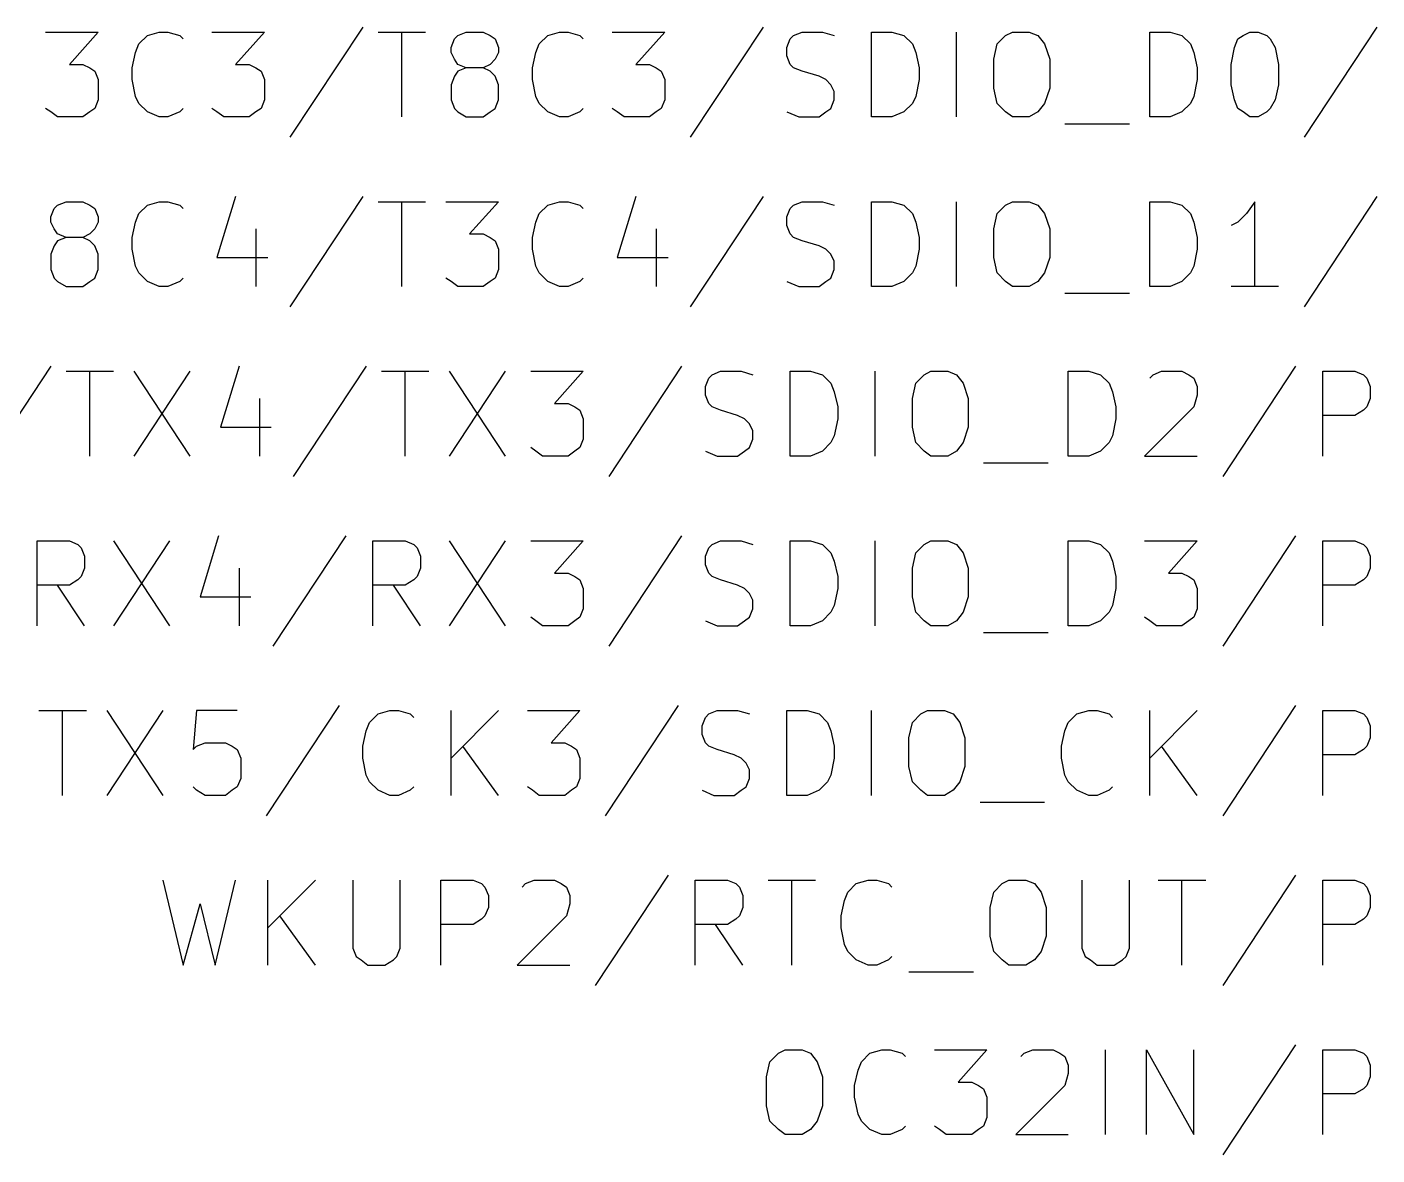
# Model space of a CAD drawing. Extents: x 12 to 829, y -582 to -12.
# Drawn here: x 334.31 to 354.53, y -117.73 to -100.84 of the extents above; entities that cross this region are included whole.
import ezdxf

# ---------------------------------------------------------------- set-up
doc = ezdxf.new("R2010")
doc.units = 0
doc.header["$MEASUREMENT"] = 0
doc.layers.add('BLACK', color=7, linetype='CONTINUOUS')

msp = doc.modelspace()

# ---------------------------------------------------------------- linework, layer by layer
at = {"layer": 'Black'}
for p, q in [((339.344, -100.838), (338.252, -102.489)), ((345.338, -100.838), (344.246, -102.489)), ((354.533, -100.838), (353.441, -102.489)), ((334.594, -100.914), (335.382, -100.914)), ((335.382, -100.914), (334.95, -101.397)), ((335.94, -101.219), (335.991, -101.092)), ((335.991, -101.092), (336.118, -100.965)), ((336.118, -100.965), (336.296, -100.914)), ((336.296, -100.914), (336.423, -100.914)), ((336.423, -100.914), (336.601, -100.965)), ((336.601, -100.965), (336.652, -101.016)), ((337.083, -100.914), (337.871, -100.914)), ((337.871, -100.914), (337.439, -101.397)), ((339.573, -100.914), (340.284, -100.914)), ((339.928, -102.184), (339.928, -100.914)), ((340.665, -101.143), (340.716, -101.016)), ((340.716, -101.016), (340.766, -100.965)), ((340.766, -100.965), (340.893, -100.914)), ((340.893, -100.914), (341.147, -100.914)), ((341.147, -100.914), (341.249, -100.965)), ((341.249, -100.965), (341.325, -101.016)), ((341.325, -101.016), (341.376, -101.143)), ((341.935, -101.219), (341.986, -101.092)), ((341.986, -101.092), (342.113, -100.965)), ((342.113, -100.965), (342.29, -100.914)), ((342.29, -100.914), (342.417, -100.914)), ((342.417, -100.914), (342.595, -100.965)), ((342.595, -100.965), (342.646, -101.016)), ((343.078, -100.914), (343.865, -100.914)), ((343.865, -100.914), (343.433, -101.397)), ((345.694, -101.143), (345.745, -101.016)), ((345.745, -101.016), (345.796, -100.965)), ((345.796, -100.965), (345.923, -100.914)), ((345.923, -100.914), (346.227, -100.914)), ((346.227, -100.914), (346.405, -100.965)), ((346.964, -102.184), (346.964, -100.914)), ((346.964, -100.914), (347.269, -100.914)), ((347.269, -100.914), (347.447, -100.965)), ((347.447, -100.965), (347.574, -101.092)), ((347.574, -101.092), (347.624, -101.219)), ((348.234, -102.184), (348.234, -100.914)), ((348.793, -101.321), (348.844, -101.092)), ((348.844, -101.092), (348.971, -100.965)), ((348.971, -100.965), (349.072, -100.914)), ((349.072, -100.914), (349.326, -100.914)), ((349.326, -100.914), (349.453, -100.965)), ((349.453, -100.965), (349.555, -101.092)), ((349.555, -101.092), (349.631, -101.321)), ((351.13, -102.184), (351.13, -100.914)), ((351.13, -100.914), (351.434, -100.914)), ((351.434, -100.914), (351.612, -100.965)), ((351.612, -100.965), (351.739, -101.092)), ((351.739, -101.092), (351.79, -101.219)), ((352.4, -101.143), (352.45, -101.016)), ((352.45, -101.016), (352.527, -100.965)), ((352.527, -100.965), (352.628, -100.914)), ((352.628, -100.914), (352.755, -100.914)), ((352.755, -100.914), (352.882, -100.965)), ((352.882, -100.965), (352.933, -101.016)), ((352.933, -101.016), (353.009, -101.143)), ((335.89, -101.448), (335.94, -101.219)), ((340.665, -101.219), (340.665, -101.143)), ((340.716, -101.321), (340.665, -101.219)), ((341.376, -101.219), (341.325, -101.321)), ((341.376, -101.143), (341.376, -101.219)), ((341.884, -101.448), (341.935, -101.219)), ((345.694, -101.27), (345.694, -101.143)), ((345.745, -101.397), (345.694, -101.27)), ((347.624, -101.219), (347.675, -101.448)), ((351.79, -101.219), (351.841, -101.448)), ((352.349, -101.397), (352.4, -101.143)), ((353.009, -101.143), (353.06, -101.397)), ((334.95, -101.397), (335.153, -101.397)), ((335.153, -101.397), (335.255, -101.448)), ((335.255, -101.448), (335.331, -101.498)), ((335.89, -101.625), (335.89, -101.448)), ((337.439, -101.397), (337.642, -101.397)), ((337.642, -101.397), (337.744, -101.448)), ((337.744, -101.448), (337.82, -101.498)), ((340.766, -101.397), (340.716, -101.321)), ((340.893, -101.448), (340.766, -101.397)), ((340.893, -101.448), (340.766, -101.498)), ((341.147, -101.448), (340.893, -101.448)), ((341.249, -101.397), (341.147, -101.448)), ((341.249, -101.498), (341.147, -101.448)), ((341.325, -101.321), (341.249, -101.397)), ((341.884, -101.625), (341.884, -101.448)), ((343.433, -101.397), (343.637, -101.397)), ((343.637, -101.397), (343.738, -101.448)), ((343.738, -101.448), (343.814, -101.498)), ((345.796, -101.448), (345.745, -101.397)), ((345.923, -101.498), (345.796, -101.448)), ((347.675, -101.448), (347.675, -101.625)), ((348.793, -101.752), (348.793, -101.321)), ((349.631, -101.321), (349.631, -101.752)), ((351.841, -101.448), (351.841, -101.625)), ((352.349, -101.702), (352.349, -101.397)), ((353.06, -101.397), (353.06, -101.702)), ((335.331, -101.498), (335.382, -101.625)), ((335.382, -101.625), (335.382, -101.93)), ((335.94, -101.879), (335.89, -101.625)), ((337.82, -101.498), (337.871, -101.625)), ((337.871, -101.625), (337.871, -101.93)), ((340.716, -101.575), (340.665, -101.702)), ((340.766, -101.498), (340.716, -101.575)), ((341.325, -101.575), (341.249, -101.498)), ((341.376, -101.702), (341.325, -101.575)), ((341.935, -101.879), (341.884, -101.625)), ((343.814, -101.498), (343.865, -101.625)), ((343.865, -101.625), (343.865, -101.93)), ((346.177, -101.575), (345.923, -101.498)), ((346.278, -101.625), (346.177, -101.575)), ((346.354, -101.702), (346.278, -101.625)), ((347.675, -101.625), (347.624, -101.879)), ((351.841, -101.625), (351.79, -101.879)), ((335.991, -101.981), (335.94, -101.879)), ((340.665, -101.702), (340.665, -101.93)), ((341.376, -101.93), (341.376, -101.702)), ((341.986, -101.981), (341.935, -101.879)), ((346.405, -101.803), (346.354, -101.702)), ((346.405, -101.93), (346.405, -101.803)), ((347.624, -101.879), (347.574, -101.981)), ((348.844, -101.981), (348.793, -101.752)), ((349.631, -101.752), (349.555, -101.981)), ((351.79, -101.879), (351.739, -101.981)), ((352.4, -101.93), (352.349, -101.702)), ((353.06, -101.702), (353.009, -101.93)), ((334.67, -102.108), (334.594, -102.057)), ((335.331, -102.057), (335.255, -102.108)), ((335.382, -101.93), (335.331, -102.057)), ((336.118, -102.108), (335.991, -101.981)), ((336.652, -102.057), (336.601, -102.108)), ((337.16, -102.108), (337.083, -102.057)), ((337.82, -102.057), (337.744, -102.108)), ((337.871, -101.93), (337.82, -102.057)), ((340.665, -101.93), (340.716, -102.057)), ((340.716, -102.057), (340.766, -102.108)), ((341.249, -102.108), (341.325, -102.057)), ((341.325, -102.057), (341.376, -101.93)), ((342.113, -102.108), (341.986, -101.981)), ((342.646, -102.057), (342.595, -102.108)), ((343.154, -102.108), (343.078, -102.057)), ((343.814, -102.057), (343.738, -102.108)), ((343.865, -101.93), (343.814, -102.057)), ((346.278, -102.108), (346.354, -102.057)), ((346.354, -102.057), (346.405, -101.93)), ((347.574, -101.981), (347.447, -102.108)), ((348.971, -102.108), (348.844, -101.981)), ((349.555, -101.981), (349.453, -102.108)), ((351.739, -101.981), (351.612, -102.108)), ((352.45, -102.057), (352.4, -101.93)), ((352.527, -102.108), (352.45, -102.057)), ((352.933, -102.057), (352.882, -102.108)), ((353.009, -101.93), (352.933, -102.057)), ((334.772, -102.184), (334.67, -102.108)), ((335.153, -102.184), (334.772, -102.184)), ((335.255, -102.108), (335.153, -102.184)), ((336.296, -102.184), (336.118, -102.108)), ((336.423, -102.184), (336.296, -102.184)), ((336.601, -102.108), (336.423, -102.184)), ((337.261, -102.184), (337.16, -102.108)), ((337.642, -102.184), (337.261, -102.184)), ((337.744, -102.108), (337.642, -102.184)), ((340.766, -102.108), (340.893, -102.184)), ((340.893, -102.184), (341.147, -102.184)), ((341.147, -102.184), (341.249, -102.108)), ((342.29, -102.184), (342.113, -102.108)), ((342.417, -102.184), (342.29, -102.184)), ((342.595, -102.108), (342.417, -102.184)), ((343.256, -102.184), (343.154, -102.108)), ((343.637, -102.184), (343.256, -102.184)), ((343.738, -102.108), (343.637, -102.184)), ((345.694, -102.108), (345.872, -102.184)), ((345.872, -102.184), (346.177, -102.184)), ((346.177, -102.184), (346.278, -102.108)), ((347.269, -102.184), (346.964, -102.184)), ((347.447, -102.108), (347.269, -102.184)), ((349.072, -102.184), (348.971, -102.108)), ((349.326, -102.184), (349.072, -102.184)), ((349.453, -102.108), (349.326, -102.184)), ((349.86, -102.286), (350.825, -102.286)), ((351.434, -102.184), (351.13, -102.184)), ((351.612, -102.108), (351.434, -102.184)), ((352.628, -102.184), (352.527, -102.108)), ((352.755, -102.184), (352.628, -102.184)), ((352.882, -102.108), (352.755, -102.184)), ((334.721, -103.556), (334.772, -103.505)), ((334.772, -103.505), (334.899, -103.454)), ((334.899, -103.454), (335.153, -103.454)), ((335.153, -103.454), (335.255, -103.505)), ((335.255, -103.505), (335.331, -103.556)), ((335.991, -103.632), (336.118, -103.505)), ((336.118, -103.505), (336.296, -103.454)), ((336.296, -103.454), (336.423, -103.454)), ((336.423, -103.454), (336.601, -103.505)), ((336.601, -103.505), (336.652, -103.556)), ((337.439, -103.378), (337.16, -104.292)), ((339.344, -103.378), (338.252, -105.029)), ((339.573, -103.454), (340.284, -103.454)), ((339.928, -104.724), (339.928, -103.454)), ((340.589, -103.454), (341.376, -103.454)), ((341.376, -103.454), (340.944, -103.937)), ((341.986, -103.632), (342.113, -103.505)), ((342.113, -103.505), (342.29, -103.454)), ((342.29, -103.454), (342.417, -103.454)), ((342.417, -103.454), (342.595, -103.505)), ((342.595, -103.505), (342.646, -103.556)), ((343.433, -103.378), (343.154, -104.292)), ((345.338, -103.378), (344.246, -105.029)), ((345.745, -103.556), (345.796, -103.505)), ((345.796, -103.505), (345.923, -103.454)), ((345.923, -103.454), (346.227, -103.454)), ((346.227, -103.454), (346.405, -103.505)), ((346.964, -104.724), (346.964, -103.454)), ((346.964, -103.454), (347.269, -103.454)), ((347.269, -103.454), (347.447, -103.505)), ((347.447, -103.505), (347.574, -103.632)), ((348.234, -104.724), (348.234, -103.454)), ((348.844, -103.632), (348.971, -103.505)), ((348.971, -103.505), (349.072, -103.454)), ((349.072, -103.454), (349.326, -103.454)), ((349.326, -103.454), (349.453, -103.505)), ((349.453, -103.505), (349.555, -103.632)), ((351.13, -104.724), (351.13, -103.454)), ((351.13, -103.454), (351.434, -103.454)), ((351.434, -103.454), (351.612, -103.505)), ((351.612, -103.505), (351.739, -103.632)), ((352.704, -103.454), (352.577, -103.632)), ((352.704, -104.724), (352.704, -103.454)), ((354.533, -103.378), (353.441, -105.029)), ((334.67, -103.683), (334.721, -103.556)), ((334.67, -103.759), (334.67, -103.683)), ((335.331, -103.556), (335.382, -103.683)), ((335.382, -103.683), (335.382, -103.759)), ((335.94, -103.759), (335.991, -103.632)), ((341.935, -103.759), (341.986, -103.632)), ((345.694, -103.683), (345.745, -103.556)), ((345.694, -103.81), (345.694, -103.683)), ((347.574, -103.632), (347.624, -103.759)), ((348.793, -103.861), (348.844, -103.632)), ((349.555, -103.632), (349.631, -103.861)), ((351.739, -103.632), (351.79, -103.759)), ((352.577, -103.632), (352.45, -103.759)), ((334.721, -103.861), (334.67, -103.759)), ((334.772, -103.937), (334.721, -103.861)), ((335.331, -103.861), (335.255, -103.937)), ((335.382, -103.759), (335.331, -103.861)), ((335.89, -103.988), (335.94, -103.759)), ((337.744, -103.861), (337.744, -104.724)), ((341.884, -103.988), (341.935, -103.759)), ((343.738, -103.861), (343.738, -104.724)), ((345.745, -103.937), (345.694, -103.81)), ((347.624, -103.759), (347.675, -103.988)), ((348.793, -104.292), (348.793, -103.861)), ((349.631, -103.861), (349.631, -104.292)), ((351.79, -103.759), (351.841, -103.988)), ((352.45, -103.759), (352.349, -103.81)), ((334.721, -104.115), (334.67, -104.242)), ((334.772, -104.038), (334.721, -104.115)), ((334.899, -103.988), (334.772, -103.937)), ((334.899, -103.988), (334.772, -104.038)), ((335.153, -103.988), (334.899, -103.988)), ((335.255, -103.937), (335.153, -103.988)), ((335.255, -104.038), (335.153, -103.988)), ((335.331, -104.115), (335.255, -104.038)), ((335.382, -104.242), (335.331, -104.115)), ((335.89, -104.165), (335.89, -103.988)), ((340.944, -103.937), (341.147, -103.937)), ((341.147, -103.937), (341.249, -103.988)), ((341.249, -103.988), (341.325, -104.038)), ((341.325, -104.038), (341.376, -104.165)), ((341.884, -104.165), (341.884, -103.988)), ((345.796, -103.988), (345.745, -103.937)), ((345.923, -104.038), (345.796, -103.988)), ((346.177, -104.115), (345.923, -104.038)), ((346.278, -104.165), (346.177, -104.115)), ((347.675, -103.988), (347.675, -104.165)), ((351.841, -103.988), (351.841, -104.165)), ((334.67, -104.242), (334.67, -104.47)), ((335.382, -104.47), (335.382, -104.242)), ((335.94, -104.419), (335.89, -104.165)), ((337.16, -104.292), (337.922, -104.292)), ((341.376, -104.165), (341.376, -104.47)), ((341.935, -104.419), (341.884, -104.165)), ((343.154, -104.292), (343.916, -104.292)), ((346.354, -104.242), (346.278, -104.165)), ((346.405, -104.343), (346.354, -104.242)), ((347.675, -104.165), (347.624, -104.419)), ((348.844, -104.521), (348.793, -104.292)), ((349.631, -104.292), (349.555, -104.521)), ((351.841, -104.165), (351.79, -104.419)), ((334.67, -104.47), (334.721, -104.597)), ((335.331, -104.597), (335.382, -104.47)), ((335.991, -104.521), (335.94, -104.419)), ((336.118, -104.648), (335.991, -104.521)), ((341.376, -104.47), (341.325, -104.597)), ((341.986, -104.521), (341.935, -104.419)), ((342.113, -104.648), (341.986, -104.521)), ((346.354, -104.597), (346.405, -104.47)), ((346.405, -104.47), (346.405, -104.343)), ((347.574, -104.521), (347.447, -104.648)), ((347.624, -104.419), (347.574, -104.521)), ((348.971, -104.648), (348.844, -104.521)), ((349.555, -104.521), (349.453, -104.648)), ((351.739, -104.521), (351.612, -104.648)), ((351.79, -104.419), (351.739, -104.521)), ((334.721, -104.597), (334.772, -104.648)), ((334.772, -104.648), (334.899, -104.724)), ((334.899, -104.724), (335.153, -104.724)), ((335.153, -104.724), (335.255, -104.648)), ((335.255, -104.648), (335.331, -104.597)), ((336.296, -104.724), (336.118, -104.648)), ((336.423, -104.724), (336.296, -104.724)), ((336.601, -104.648), (336.423, -104.724)), ((336.652, -104.597), (336.601, -104.648)), ((340.665, -104.648), (340.589, -104.597)), ((340.766, -104.724), (340.665, -104.648)), ((341.147, -104.724), (340.766, -104.724)), ((341.249, -104.648), (341.147, -104.724)), ((341.325, -104.597), (341.249, -104.648)), ((342.29, -104.724), (342.113, -104.648)), ((342.417, -104.724), (342.29, -104.724)), ((342.595, -104.648), (342.417, -104.724)), ((342.646, -104.597), (342.595, -104.648)), ((345.694, -104.648), (345.872, -104.724)), ((345.872, -104.724), (346.177, -104.724)), ((346.177, -104.724), (346.278, -104.648)), ((346.278, -104.648), (346.354, -104.597)), ((347.269, -104.724), (346.964, -104.724)), ((347.447, -104.648), (347.269, -104.724)), ((349.072, -104.724), (348.971, -104.648)), ((349.326, -104.724), (349.072, -104.724)), ((349.453, -104.648), (349.326, -104.724)), ((351.434, -104.724), (351.13, -104.724)), ((351.612, -104.648), (351.434, -104.724)), ((353.06, -104.724), (352.349, -104.724)), ((349.86, -104.826), (350.825, -104.826)), ((334.67, -105.918), (333.578, -107.569)), ((337.49, -105.918), (337.21, -106.832)), ((339.395, -105.918), (338.303, -107.569)), ((344.119, -105.918), (343.027, -107.569)), ((353.314, -105.918), (352.222, -107.569)), ((334.899, -105.994), (335.61, -105.994)), ((335.255, -107.264), (335.255, -105.994)), ((335.915, -105.994), (336.753, -107.264)), ((336.753, -105.994), (335.915, -107.264)), ((339.623, -105.994), (340.335, -105.994)), ((339.979, -107.264), (339.979, -105.994)), ((340.639, -105.994), (341.478, -107.264)), ((341.478, -105.994), (340.639, -107.264)), ((341.859, -105.994), (342.646, -105.994)), ((342.646, -105.994), (342.214, -106.477)), ((344.475, -106.223), (344.526, -106.096)), ((344.526, -106.096), (344.576, -106.045)), ((344.576, -106.045), (344.703, -105.994)), ((344.703, -105.994), (345.008, -105.994)), ((345.008, -105.994), (345.186, -106.045)), ((345.745, -107.264), (345.745, -105.994)), ((345.745, -105.994), (346.05, -105.994)), ((346.05, -105.994), (346.227, -106.045)), ((346.227, -106.045), (346.354, -106.172)), ((347.015, -107.264), (347.015, -105.994)), ((347.624, -106.172), (347.751, -106.045)), ((347.751, -106.045), (347.853, -105.994)), ((347.853, -105.994), (348.107, -105.994)), ((348.107, -105.994), (348.234, -106.045)), ((348.234, -106.045), (348.336, -106.172)), ((349.91, -107.264), (349.91, -105.994)), ((349.91, -105.994), (350.215, -105.994)), ((350.215, -105.994), (350.393, -106.045)), ((350.393, -106.045), (350.52, -106.172)), ((351.13, -106.096), (351.18, -106.045)), ((351.18, -106.045), (351.307, -105.994)), ((351.307, -105.994), (351.612, -105.994)), ((351.612, -105.994), (351.714, -106.045)), ((351.714, -106.045), (351.79, -106.096)), ((351.79, -106.096), (351.841, -106.223)), ((353.72, -107.264), (353.72, -105.994)), ((353.72, -105.994), (354.203, -105.994)), ((354.203, -105.994), (354.33, -106.045)), ((354.33, -106.045), (354.381, -106.096)), ((354.381, -106.096), (354.432, -106.223)), ((344.475, -106.35), (344.475, -106.223)), ((346.354, -106.172), (346.405, -106.299)), ((346.405, -106.299), (346.456, -106.528)), ((347.574, -106.401), (347.624, -106.172)), ((348.336, -106.172), (348.412, -106.401)), ((350.52, -106.172), (350.571, -106.299)), ((350.571, -106.299), (350.622, -106.528)), ((351.841, -106.223), (351.841, -106.35)), ((354.432, -106.223), (354.432, -106.401)), ((337.795, -106.401), (337.795, -107.264)), ((342.214, -106.477), (342.417, -106.477)), ((342.417, -106.477), (342.519, -106.528)), ((342.519, -106.528), (342.595, -106.578)), ((344.526, -106.477), (344.475, -106.35)), ((344.576, -106.528), (344.526, -106.477)), ((344.703, -106.578), (344.576, -106.528)), ((346.456, -106.528), (346.456, -106.705)), ((347.574, -106.832), (347.574, -106.401)), ((348.412, -106.401), (348.412, -106.832)), ((350.622, -106.528), (350.622, -106.705)), ((351.79, -106.528), (351.053, -107.264)), ((351.841, -106.35), (351.79, -106.528)), ((354.381, -106.528), (354.33, -106.578)), ((354.432, -106.401), (354.381, -106.528)), ((342.595, -106.578), (342.646, -106.705)), ((342.646, -106.705), (342.646, -107.01)), ((344.957, -106.655), (344.703, -106.578)), ((345.059, -106.705), (344.957, -106.655)), ((345.135, -106.782), (345.059, -106.705)), ((346.456, -106.705), (346.405, -106.959)), ((350.622, -106.705), (350.571, -106.959)), ((354.203, -106.655), (353.72, -106.655)), ((354.33, -106.578), (354.203, -106.655)), ((337.21, -106.832), (337.972, -106.832)), ((345.186, -106.883), (345.135, -106.782)), ((345.186, -107.01), (345.186, -106.883)), ((347.624, -107.061), (347.574, -106.832)), ((348.412, -106.832), (348.336, -107.061)), ((341.935, -107.188), (341.859, -107.137)), ((342.595, -107.137), (342.519, -107.188)), ((342.646, -107.01), (342.595, -107.137)), ((345.059, -107.188), (345.135, -107.137)), ((345.135, -107.137), (345.186, -107.01)), ((346.354, -107.061), (346.227, -107.188)), ((346.405, -106.959), (346.354, -107.061)), ((347.751, -107.188), (347.624, -107.061)), ((348.336, -107.061), (348.234, -107.188)), ((350.52, -107.061), (350.393, -107.188)), ((350.571, -106.959), (350.52, -107.061)), ((342.036, -107.264), (341.935, -107.188)), ((342.417, -107.264), (342.036, -107.264)), ((342.519, -107.188), (342.417, -107.264)), ((344.475, -107.188), (344.653, -107.264)), ((344.653, -107.264), (344.957, -107.264)), ((344.957, -107.264), (345.059, -107.188)), ((346.05, -107.264), (345.745, -107.264)), ((346.227, -107.188), (346.05, -107.264)), ((347.853, -107.264), (347.751, -107.188)), ((348.107, -107.264), (347.853, -107.264)), ((348.234, -107.188), (348.107, -107.264)), ((350.215, -107.264), (349.91, -107.264)), ((350.393, -107.188), (350.215, -107.264)), ((351.053, -107.264), (351.841, -107.264)), ((348.64, -107.366), (349.606, -107.366)), ((334.467, -109.804), (334.467, -108.534)), ((334.467, -108.534), (334.95, -108.534)), ((334.95, -108.534), (335.077, -108.585)), ((335.61, -108.534), (336.448, -109.804)), ((336.448, -108.534), (335.61, -109.804)), ((337.185, -108.458), (336.906, -109.372)), ((339.09, -108.458), (337.998, -110.109)), ((339.496, -109.804), (339.496, -108.534)), ((339.496, -108.534), (339.979, -108.534)), ((339.979, -108.534), (340.106, -108.585)), ((340.639, -108.534), (341.478, -109.804)), ((341.478, -108.534), (340.639, -109.804)), ((341.859, -108.534), (342.646, -108.534)), ((342.646, -108.534), (342.214, -109.017)), ((344.119, -108.458), (343.027, -110.109)), ((344.576, -108.585), (344.703, -108.534)), ((344.703, -108.534), (345.008, -108.534)), ((345.008, -108.534), (345.186, -108.585)), ((345.745, -109.804), (345.745, -108.534)), ((345.745, -108.534), (346.05, -108.534)), ((346.05, -108.534), (346.227, -108.585)), ((347.015, -109.804), (347.015, -108.534)), ((347.751, -108.585), (347.853, -108.534)), ((347.853, -108.534), (348.107, -108.534)), ((348.107, -108.534), (348.234, -108.585)), ((349.91, -109.804), (349.91, -108.534)), ((349.91, -108.534), (350.215, -108.534)), ((350.215, -108.534), (350.393, -108.585)), ((351.053, -108.534), (351.841, -108.534)), ((351.841, -108.534), (351.409, -109.017)), ((353.314, -108.458), (352.222, -110.109)), ((353.72, -109.804), (353.72, -108.534)), ((353.72, -108.534), (354.203, -108.534)), ((354.203, -108.534), (354.33, -108.585)), ((335.077, -108.585), (335.128, -108.636)), ((335.128, -108.636), (335.178, -108.763)), ((335.178, -108.763), (335.178, -108.941)), ((340.106, -108.585), (340.157, -108.636)), ((340.157, -108.636), (340.208, -108.763)), ((340.208, -108.763), (340.208, -108.941)), ((344.475, -108.763), (344.526, -108.636)), ((344.475, -108.89), (344.475, -108.763)), ((344.526, -108.636), (344.576, -108.585)), ((346.227, -108.585), (346.354, -108.712)), ((346.354, -108.712), (346.405, -108.839)), ((347.574, -108.941), (347.624, -108.712)), ((347.624, -108.712), (347.751, -108.585)), ((348.234, -108.585), (348.336, -108.712)), ((348.336, -108.712), (348.412, -108.941)), ((350.393, -108.585), (350.52, -108.712)), ((350.52, -108.712), (350.571, -108.839)), ((354.33, -108.585), (354.381, -108.636)), ((354.381, -108.636), (354.432, -108.763)), ((354.432, -108.763), (354.432, -108.941)), ((335.178, -108.941), (335.128, -109.068)), ((337.49, -108.941), (337.49, -109.804)), ((340.208, -108.941), (340.157, -109.068)), ((344.526, -109.017), (344.475, -108.89)), ((346.405, -108.839), (346.456, -109.068)), ((347.574, -109.372), (347.574, -108.941)), ((348.412, -108.941), (348.412, -109.372)), ((350.571, -108.839), (350.622, -109.068)), ((354.432, -108.941), (354.381, -109.068)), ((335.077, -109.118), (334.95, -109.195)), ((335.128, -109.068), (335.077, -109.118)), ((340.106, -109.118), (339.979, -109.195)), ((340.157, -109.068), (340.106, -109.118)), ((342.214, -109.017), (342.417, -109.017)), ((342.417, -109.017), (342.519, -109.068)), ((342.519, -109.068), (342.595, -109.118)), ((342.595, -109.118), (342.646, -109.245)), ((344.576, -109.068), (344.526, -109.017)), ((344.703, -109.118), (344.576, -109.068)), ((344.957, -109.195), (344.703, -109.118)), ((346.456, -109.068), (346.456, -109.245)), ((350.622, -109.068), (350.622, -109.245)), ((351.409, -109.017), (351.612, -109.017)), ((351.612, -109.017), (351.714, -109.068)), ((351.714, -109.068), (351.79, -109.118)), ((351.79, -109.118), (351.841, -109.245)), ((354.33, -109.118), (354.203, -109.195)), ((354.381, -109.068), (354.33, -109.118)), ((334.95, -109.195), (334.467, -109.195)), ((335.178, -109.804), (334.772, -109.195)), ((336.906, -109.372), (337.668, -109.372)), ((339.979, -109.195), (339.496, -109.195)), ((340.208, -109.804), (339.801, -109.195)), ((342.646, -109.245), (342.646, -109.55)), ((345.059, -109.245), (344.957, -109.195)), ((345.135, -109.322), (345.059, -109.245)), ((345.186, -109.423), (345.135, -109.322)), ((346.456, -109.245), (346.405, -109.499)), ((347.624, -109.601), (347.574, -109.372)), ((348.412, -109.372), (348.336, -109.601)), ((350.622, -109.245), (350.571, -109.499)), ((351.841, -109.245), (351.841, -109.55)), ((354.203, -109.195), (353.72, -109.195)), ((342.646, -109.55), (342.595, -109.677)), ((345.135, -109.677), (345.186, -109.55)), ((345.186, -109.55), (345.186, -109.423)), ((346.405, -109.499), (346.354, -109.601)), ((350.571, -109.499), (350.52, -109.601)), ((351.841, -109.55), (351.79, -109.677)), ((341.935, -109.728), (341.859, -109.677)), ((342.036, -109.804), (341.935, -109.728)), ((342.519, -109.728), (342.417, -109.804)), ((342.595, -109.677), (342.519, -109.728)), ((344.475, -109.728), (344.653, -109.804)), ((344.957, -109.804), (345.059, -109.728)), ((345.059, -109.728), (345.135, -109.677)), ((346.227, -109.728), (346.05, -109.804)), ((346.354, -109.601), (346.227, -109.728)), ((347.751, -109.728), (347.624, -109.601)), ((347.853, -109.804), (347.751, -109.728)), ((348.234, -109.728), (348.107, -109.804)), ((348.336, -109.601), (348.234, -109.728)), ((350.393, -109.728), (350.215, -109.804)), ((350.52, -109.601), (350.393, -109.728)), ((351.13, -109.728), (351.053, -109.677)), ((351.231, -109.804), (351.13, -109.728)), ((351.714, -109.728), (351.612, -109.804)), ((351.79, -109.677), (351.714, -109.728)), ((342.417, -109.804), (342.036, -109.804)), ((344.653, -109.804), (344.957, -109.804)), ((346.05, -109.804), (345.745, -109.804)), ((348.107, -109.804), (347.853, -109.804)), ((348.64, -109.906), (349.606, -109.906)), ((350.215, -109.804), (349.91, -109.804)), ((351.612, -109.804), (351.231, -109.804)), ((338.988, -110.998), (337.896, -112.649)), ((344.068, -110.998), (342.976, -112.649)), ((353.314, -110.998), (352.222, -112.649)), ((334.493, -111.074), (335.204, -111.074)), ((334.848, -112.344), (334.848, -111.074)), ((335.509, -111.074), (336.347, -112.344)), ((336.347, -111.074), (335.509, -112.344)), ((336.855, -111.074), (336.804, -111.658)), ((337.464, -111.074), (336.855, -111.074)), ((339.446, -111.252), (339.573, -111.125)), ((339.573, -111.125), (339.75, -111.074)), ((339.75, -111.074), (339.877, -111.074)), ((339.877, -111.074), (340.055, -111.125)), ((340.055, -111.125), (340.106, -111.176)), ((340.665, -112.344), (340.665, -111.074)), ((341.376, -111.074), (340.665, -111.785)), ((341.808, -111.074), (342.595, -111.074)), ((342.595, -111.074), (342.163, -111.557)), ((344.424, -111.303), (344.475, -111.176)), ((344.475, -111.176), (344.526, -111.125)), ((344.526, -111.125), (344.653, -111.074)), ((344.653, -111.074), (344.957, -111.074)), ((344.957, -111.074), (345.135, -111.125)), ((345.694, -112.344), (345.694, -111.074)), ((345.694, -111.074), (345.999, -111.074)), ((345.999, -111.074), (346.177, -111.125)), ((346.177, -111.125), (346.304, -111.252)), ((346.964, -112.344), (346.964, -111.074)), ((347.574, -111.252), (347.701, -111.125)), ((347.701, -111.125), (347.802, -111.074)), ((347.802, -111.074), (348.056, -111.074)), ((348.056, -111.074), (348.183, -111.125)), ((348.183, -111.125), (348.285, -111.252)), ((349.91, -111.252), (350.037, -111.125)), ((350.037, -111.125), (350.215, -111.074)), ((350.215, -111.074), (350.342, -111.074)), ((350.342, -111.074), (350.52, -111.125)), ((350.52, -111.125), (350.571, -111.176)), ((351.13, -112.344), (351.13, -111.074)), ((351.841, -111.074), (351.13, -111.785)), ((353.72, -112.344), (353.72, -111.074)), ((353.72, -111.074), (354.203, -111.074)), ((354.203, -111.074), (354.33, -111.125)), ((354.33, -111.125), (354.381, -111.176)), ((354.381, -111.176), (354.432, -111.303)), ((339.344, -111.608), (339.395, -111.379)), ((339.395, -111.379), (339.446, -111.252)), ((344.424, -111.43), (344.424, -111.303)), ((346.304, -111.252), (346.354, -111.379)), ((346.354, -111.379), (346.405, -111.608)), ((347.523, -111.481), (347.574, -111.252)), ((348.285, -111.252), (348.361, -111.481)), ((349.809, -111.608), (349.86, -111.379)), ((349.86, -111.379), (349.91, -111.252)), ((354.432, -111.303), (354.432, -111.481)), ((336.855, -111.608), (336.982, -111.557)), ((336.982, -111.557), (337.287, -111.557)), ((337.287, -111.557), (337.388, -111.608)), ((342.163, -111.557), (342.367, -111.557)), ((342.367, -111.557), (342.468, -111.608)), ((344.475, -111.557), (344.424, -111.43)), ((344.526, -111.608), (344.475, -111.557)), ((347.523, -111.912), (347.523, -111.481)), ((348.361, -111.481), (348.361, -111.912)), ((354.432, -111.481), (354.381, -111.608)), ((336.804, -111.658), (336.855, -111.608)), ((337.388, -111.608), (337.464, -111.658)), ((337.464, -111.658), (337.515, -111.785)), ((337.515, -111.785), (337.515, -112.09)), ((339.344, -111.785), (339.344, -111.608)), ((339.395, -112.039), (339.344, -111.785)), ((341.376, -112.344), (340.843, -111.608)), ((342.468, -111.608), (342.544, -111.658)), ((342.544, -111.658), (342.595, -111.785)), ((342.595, -111.785), (342.595, -112.09)), ((344.653, -111.658), (344.526, -111.608)), ((344.907, -111.735), (344.653, -111.658)), ((345.008, -111.785), (344.907, -111.735)), ((345.084, -111.862), (345.008, -111.785)), ((346.405, -111.785), (346.354, -112.039)), ((346.405, -111.608), (346.405, -111.785)), ((349.809, -111.785), (349.809, -111.608)), ((349.86, -112.039), (349.809, -111.785)), ((351.841, -112.344), (351.307, -111.608)), ((354.203, -111.735), (353.72, -111.735)), ((354.33, -111.658), (354.203, -111.735)), ((354.381, -111.608), (354.33, -111.658)), ((345.135, -111.963), (345.084, -111.862)), ((345.135, -112.09), (345.135, -111.963)), ((347.574, -112.141), (347.523, -111.912)), ((348.361, -111.912), (348.285, -112.141)), ((337.515, -112.09), (337.464, -112.217)), ((339.446, -112.141), (339.395, -112.039)), ((339.573, -112.268), (339.446, -112.141)), ((342.595, -112.09), (342.544, -112.217)), ((345.084, -112.217), (345.135, -112.09)), ((346.304, -112.141), (346.177, -112.268)), ((346.354, -112.039), (346.304, -112.141)), ((347.701, -112.268), (347.574, -112.141)), ((348.285, -112.141), (348.183, -112.268)), ((349.91, -112.141), (349.86, -112.039)), ((350.037, -112.268), (349.91, -112.141)), ((336.855, -112.268), (336.804, -112.217)), ((336.982, -112.344), (336.855, -112.268)), ((337.287, -112.344), (336.982, -112.344)), ((337.388, -112.268), (337.287, -112.344)), ((337.464, -112.217), (337.388, -112.268)), ((339.75, -112.344), (339.573, -112.268)), ((339.877, -112.344), (339.75, -112.344)), ((340.055, -112.268), (339.877, -112.344)), ((340.106, -112.217), (340.055, -112.268)), ((341.884, -112.268), (341.808, -112.217)), ((341.986, -112.344), (341.884, -112.268)), ((342.367, -112.344), (341.986, -112.344)), ((342.468, -112.268), (342.367, -112.344)), ((342.544, -112.217), (342.468, -112.268)), ((344.424, -112.268), (344.602, -112.344)), ((344.602, -112.344), (344.907, -112.344)), ((344.907, -112.344), (345.008, -112.268)), ((345.008, -112.268), (345.084, -112.217)), ((345.999, -112.344), (345.694, -112.344)), ((346.177, -112.268), (345.999, -112.344)), ((347.802, -112.344), (347.701, -112.268)), ((348.056, -112.344), (347.802, -112.344)), ((348.183, -112.268), (348.056, -112.344)), ((350.215, -112.344), (350.037, -112.268)), ((350.342, -112.344), (350.215, -112.344)), ((350.52, -112.268), (350.342, -112.344)), ((350.571, -112.217), (350.52, -112.268)), ((348.59, -112.446), (349.555, -112.446)), ((336.347, -113.614), (336.652, -114.884)), ((337.134, -114.884), (337.439, -113.614)), ((337.922, -114.884), (337.922, -113.614)), ((338.633, -113.614), (337.922, -114.325)), ((339.192, -113.614), (339.192, -114.63)), ((339.903, -114.63), (339.903, -113.614)), ((340.512, -114.884), (340.512, -113.614)), ((340.512, -113.614), (340.995, -113.614)), ((340.995, -113.614), (341.122, -113.665)), ((341.782, -113.665), (341.909, -113.614)), ((341.909, -113.614), (342.214, -113.614)), ((342.214, -113.614), (342.316, -113.665)), ((343.916, -113.538), (342.824, -115.189)), ((344.322, -114.884), (344.322, -113.614)), ((344.322, -113.614), (344.805, -113.614)), ((344.805, -113.614), (344.932, -113.665)), ((345.415, -113.614), (346.126, -113.614)), ((345.77, -114.884), (345.77, -113.614)), ((346.735, -113.665), (346.913, -113.614)), ((346.913, -113.614), (347.04, -113.614)), ((347.04, -113.614), (347.218, -113.665)), ((348.92, -113.665), (349.021, -113.614)), ((349.021, -113.614), (349.275, -113.614)), ((349.275, -113.614), (349.402, -113.665)), ((350.114, -113.614), (350.114, -114.63)), ((350.825, -114.63), (350.825, -113.614)), ((351.257, -113.614), (351.968, -113.614)), ((351.612, -114.884), (351.612, -113.614)), ((353.314, -113.538), (352.222, -115.189)), ((353.72, -114.884), (353.72, -113.614)), ((353.72, -113.614), (354.203, -113.614)), ((354.203, -113.614), (354.33, -113.665)), ((341.122, -113.665), (341.173, -113.716)), ((341.173, -113.716), (341.224, -113.843)), ((341.732, -113.716), (341.782, -113.665)), ((342.316, -113.665), (342.392, -113.716)), ((342.392, -113.716), (342.443, -113.843)), ((344.932, -113.665), (344.983, -113.716)), ((344.983, -113.716), (345.034, -113.843)), ((346.558, -113.919), (346.608, -113.792)), ((346.608, -113.792), (346.735, -113.665)), ((347.218, -113.665), (347.269, -113.716)), ((348.742, -114.021), (348.793, -113.792)), ((348.793, -113.792), (348.92, -113.665)), ((349.402, -113.665), (349.504, -113.792)), ((349.504, -113.792), (349.58, -114.021)), ((354.33, -113.665), (354.381, -113.716)), ((354.381, -113.716), (354.432, -113.843)), ((336.652, -114.884), (336.906, -113.97)), ((336.906, -113.97), (337.134, -114.884)), ((341.224, -114.021), (341.173, -114.148)), ((341.224, -113.843), (341.224, -114.021)), ((342.443, -113.97), (342.392, -114.148)), ((342.443, -113.843), (342.443, -113.97)), ((345.034, -114.021), (344.983, -114.148)), ((345.034, -113.843), (345.034, -114.021)), ((346.507, -114.148), (346.558, -113.919)), ((348.742, -114.452), (348.742, -114.021)), ((349.58, -114.021), (349.58, -114.452)), ((354.432, -114.021), (354.381, -114.148)), ((354.432, -113.843), (354.432, -114.021)), ((338.633, -114.884), (338.099, -114.148)), ((341.122, -114.198), (340.995, -114.275)), ((341.173, -114.148), (341.122, -114.198)), ((342.392, -114.148), (341.655, -114.884)), ((344.932, -114.198), (344.805, -114.275)), ((344.983, -114.148), (344.932, -114.198)), ((346.507, -114.325), (346.507, -114.148)), ((354.33, -114.198), (354.203, -114.275)), ((354.381, -114.148), (354.33, -114.198)), ((340.995, -114.275), (340.512, -114.275)), ((344.805, -114.275), (344.322, -114.275)), ((345.034, -114.884), (344.627, -114.275)), ((346.558, -114.579), (346.507, -114.325)), ((354.203, -114.275), (353.72, -114.275)), ((339.192, -114.63), (339.242, -114.757)), ((339.852, -114.757), (339.903, -114.63)), ((346.608, -114.681), (346.558, -114.579)), ((348.793, -114.681), (348.742, -114.452)), ((349.58, -114.452), (349.504, -114.681)), ((350.114, -114.63), (350.164, -114.757)), ((350.774, -114.757), (350.825, -114.63)), ((339.242, -114.757), (339.319, -114.808)), ((339.319, -114.808), (339.42, -114.884)), ((339.674, -114.884), (339.801, -114.808)), ((339.801, -114.808), (339.852, -114.757)), ((346.735, -114.808), (346.608, -114.681)), ((346.913, -114.884), (346.735, -114.808)), ((347.218, -114.808), (347.04, -114.884)), ((347.269, -114.757), (347.218, -114.808)), ((348.92, -114.808), (348.793, -114.681)), ((349.021, -114.884), (348.92, -114.808)), ((349.402, -114.808), (349.275, -114.884)), ((349.504, -114.681), (349.402, -114.808)), ((350.164, -114.757), (350.241, -114.808)), ((350.241, -114.808), (350.342, -114.884)), ((350.596, -114.884), (350.723, -114.808)), ((350.723, -114.808), (350.774, -114.757)), ((339.42, -114.884), (339.674, -114.884)), ((341.655, -114.884), (342.443, -114.884)), ((347.04, -114.884), (346.913, -114.884)), ((347.523, -114.986), (348.488, -114.986)), ((349.275, -114.884), (349.021, -114.884)), ((350.342, -114.884), (350.596, -114.884)), ((345.44, -116.332), (345.567, -116.205)), ((345.567, -116.205), (345.669, -116.154)), ((345.669, -116.154), (345.923, -116.154)), ((345.923, -116.154), (346.05, -116.205)), ((346.05, -116.205), (346.151, -116.332)), ((346.812, -116.332), (346.939, -116.205)), ((346.939, -116.205), (347.116, -116.154)), ((347.116, -116.154), (347.243, -116.154)), ((347.243, -116.154), (347.421, -116.205)), ((347.421, -116.205), (347.472, -116.256)), ((347.904, -116.154), (348.691, -116.154)), ((348.691, -116.154), (348.259, -116.637)), ((349.199, -116.256), (349.25, -116.205)), ((349.25, -116.205), (349.377, -116.154)), ((349.377, -116.154), (349.682, -116.154)), ((349.682, -116.154), (349.783, -116.205)), ((349.783, -116.205), (349.86, -116.256)), ((349.86, -116.256), (349.91, -116.383)), ((350.469, -117.424), (350.469, -116.154)), ((351.079, -117.424), (351.079, -116.154)), ((351.079, -116.154), (351.79, -117.424)), ((351.79, -117.424), (351.79, -116.154)), ((353.314, -116.078), (352.222, -117.729)), ((353.72, -117.424), (353.72, -116.154)), ((353.72, -116.154), (354.203, -116.154)), ((354.203, -116.154), (354.33, -116.205)), ((354.33, -116.205), (354.381, -116.256)), ((354.381, -116.256), (354.432, -116.383)), ((345.389, -116.561), (345.44, -116.332)), ((346.151, -116.332), (346.227, -116.561)), ((346.761, -116.459), (346.812, -116.332)), ((349.91, -116.383), (349.91, -116.51)), ((354.432, -116.383), (354.432, -116.561)), ((345.389, -116.992), (345.389, -116.561)), ((346.227, -116.561), (346.227, -116.992)), ((346.71, -116.688), (346.761, -116.459)), ((348.259, -116.637), (348.463, -116.637)), ((348.463, -116.637), (348.564, -116.688)), ((349.91, -116.51), (349.86, -116.688)), ((354.432, -116.561), (354.381, -116.688)), ((346.71, -116.865), (346.71, -116.688)), ((348.564, -116.688), (348.64, -116.738)), ((348.64, -116.738), (348.691, -116.865)), ((349.86, -116.688), (349.123, -117.424)), ((354.203, -116.815), (353.72, -116.815)), ((354.33, -116.738), (354.203, -116.815)), ((354.381, -116.688), (354.33, -116.738)), ((345.44, -117.221), (345.389, -116.992)), ((346.227, -116.992), (346.151, -117.221)), ((346.761, -117.119), (346.71, -116.865)), ((348.691, -116.865), (348.691, -117.17)), ((345.567, -117.348), (345.44, -117.221)), ((346.151, -117.221), (346.05, -117.348)), ((346.812, -117.221), (346.761, -117.119)), ((346.939, -117.348), (346.812, -117.221)), ((348.691, -117.17), (348.64, -117.297)), ((345.669, -117.424), (345.567, -117.348)), ((345.923, -117.424), (345.669, -117.424)), ((346.05, -117.348), (345.923, -117.424)), ((347.116, -117.424), (346.939, -117.348)), ((347.243, -117.424), (347.116, -117.424)), ((347.421, -117.348), (347.243, -117.424)), ((347.472, -117.297), (347.421, -117.348)), ((347.98, -117.348), (347.904, -117.297)), ((348.082, -117.424), (347.98, -117.348)), ((348.463, -117.424), (348.082, -117.424)), ((348.564, -117.348), (348.463, -117.424)), ((348.64, -117.297), (348.564, -117.348)), ((349.123, -117.424), (349.91, -117.424))]:
    msp.add_line(p, q, dxfattribs=at)

doc.saveas('drawing.dxf')
